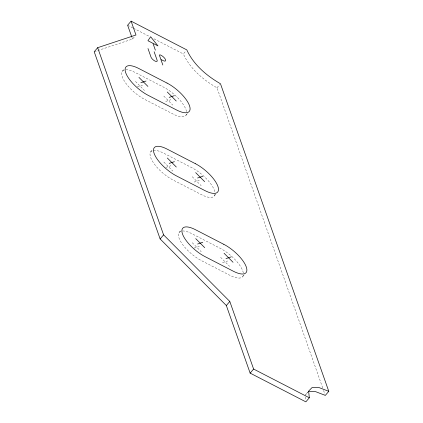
<?xml version="1.0" encoding="UTF-8"?>
<svg xmlns="http://www.w3.org/2000/svg" width="423" height="423" viewBox="0 0 423 423"><rect width="100%" height="100%" fill="white"/><g stroke="black" fill="none" stroke-linecap="round" stroke-linejoin="round"><path stroke-width="0.32" stroke-dasharray="2.12 1.59" d="M94.213 51.754L132.505 39.064L134.815 36.357M122.252 71.328L124.182 69.071M322.691 387.928L217.004 87.815C203.109 79.794 190.117 68.806 183.339 53.954L186.035 50.792M150.646 151.957L152.957 149.245M186.009 115.209L187.934 112.952M217.004 87.815L219.701 84.653M179.04 232.581L180.965 230.324M214.398 195.833L215.942 194.025M242.791 276.457L244.716 274.199M307.854 392.021L305.157 395.177L307.748 392.502M137.364 86.821L142.556 85.102M165.705 101.441L170.897 99.717M165.758 167.445L170.95 165.726M194.099 182.064L199.291 180.341M194.146 248.068L199.339 246.35M222.487 262.688L227.68 260.97M127.63 25.216L132.907 27.939M133.494 28.241L149.324 36.41M154.014 38.826L183.339 53.954M163.812 96.063L172.79 105.094M135.471 81.449L144.449 90.474M192.206 176.687L201.184 185.718M163.865 162.072L172.843 171.098M220.595 257.311L229.573 266.342M192.254 242.696L201.232 251.727M323.569 390.418L324.885 394.151M131.87 37.261L132.505 39.064M305.348 397.001L305.66 400.031M180.875 231.249A22.985 8.476 40.5 0 0 182.191 243.912A22.985 8.476 40.5 0 0 201.475 260.647L229.816 275.267A22.985 8.476 40.5 0 0 243.378 274.797M182.509 230.969A22.985 8.476 40.5 0 1 192.01 233.771L220.351 248.391A22.985 8.476 40.5 0 1 243.421 274.13M124.087 70.001A22.985 8.476 40.5 0 0 125.409 82.665A22.985 8.476 40.5 0 0 144.692 99.4L173.033 114.014A22.985 8.476 40.5 0 0 186.596 113.544M125.721 69.721A22.985 8.476 40.5 0 1 135.228 72.523L163.569 87.143A22.985 8.476 40.5 0 1 186.633 112.883M214.99 194.173A22.985 8.476 40.5 0 1 201.427 194.638L173.086 180.024A22.985 8.476 40.5 0 1 150.641 157.451A22.985 8.476 40.5 0 1 163.622 153.147L191.963 167.767A22.985 8.476 40.5 0 1 215.027 193.507"/><path stroke-width="0.63" d="M131.659 36.658L127.63 25.216L131.093 21.15L135.973 35.003L97.676 47.693L94.213 51.754L160.127 238.932L226.342 305.528L250.141 373.118L305.85 401.85L309.319 397.784L308.621 391.116L312.079 387.547L319.159 387.621L328.787 391.333L325.324 395.399L315.695 391.687L308.616 391.613M160.127 238.932L163.595 234.871L97.676 47.693M226.342 305.528L229.805 301.462L163.595 234.871M250.141 373.118L253.61 369.052L229.805 301.462M140.833 82.755L146.025 81.036M169.168 97.375L174.361 95.656M169.221 163.384L174.413 161.66M197.562 177.998L202.754 176.28M197.615 244.008L202.807 242.284M225.956 258.622L231.148 256.904M131.093 21.15L186.802 49.893C193.586 64.74 206.572 75.728 220.473 83.749L328.787 391.333M152.608 43.135L147.944 40.735L150.636 36.727L157.975 45.906L152.962 43.32L155.368 50.168M161.221 59.622L163.051 60.568A4.431 1.634 40.5 0 0 165.552 59.738A4.431 1.634 40.5 0 0 161.226 55.387L160.703 55.117A2.157 0.793 40.5 0 0 159.487 55.519L162.829 65.01M253.61 369.052L309.319 397.784M167.275 91.997L176.254 101.028M138.94 77.383L147.918 86.414M195.669 172.626L204.647 181.652M167.328 158.006L176.306 167.037M224.063 253.25L233.041 262.276M195.722 238.63L204.7 247.661M154.12 51.722L157.129 60.262A3.976 1.465 40.5 0 1 154.887 61.007A3.976 1.465 40.5 0 1 151 57.105L147.997 48.56M167.032 83.077L138.696 68.457A22.985 8.476 40.5 0 0 125.716 72.761A22.985 8.476 40.5 0 0 148.156 95.334L176.497 109.954A22.985 8.476 40.5 0 0 189.478 105.65A22.985 8.476 40.5 0 0 167.032 83.077M195.426 163.701L167.085 149.086A22.985 8.476 40.5 0 0 154.104 153.385A22.985 8.476 40.5 0 0 176.55 175.957L204.891 190.577A22.985 8.476 40.5 0 0 217.871 186.273A22.985 8.476 40.5 0 0 195.426 163.701M223.82 244.325L195.479 229.71A22.985 8.476 40.5 0 0 182.498 234.009A22.985 8.476 40.5 0 0 204.944 256.581L233.285 271.201A22.985 8.476 40.5 0 0 246.265 266.897A22.985 8.476 40.5 0 0 223.82 244.325"/></g></svg>
